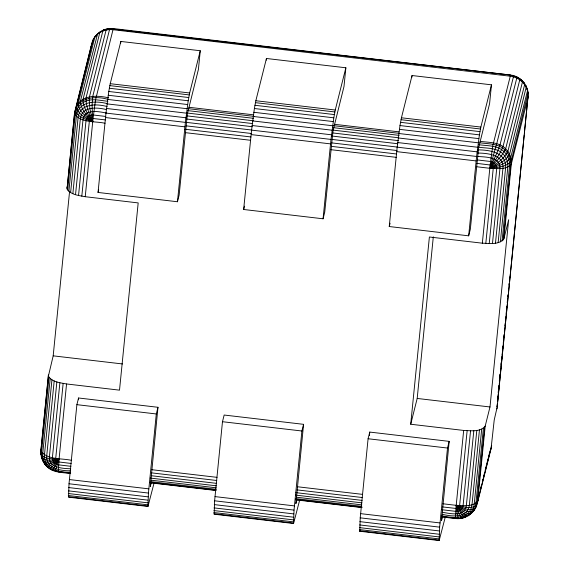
<?xml version="1.0" encoding="UTF-8"?>
<svg xmlns="http://www.w3.org/2000/svg" width="569" height="569" viewBox="0 0 569 569"><rect width="100%" height="100%" fill="white"/><g stroke="black" fill="none" stroke-linecap="round" stroke-linejoin="round"><path stroke-width="0.85" d="M503.864 238.845L508.665 219.719L489.994 406.97L485.193 426.089C480.414 432.348 470.627 430.619 463.664 430.434L410.711 424.239L429.389 236.996L482.334 243.191C489.297 243.368 499.084 245.104 503.864 238.845L511.332 163.943L528.089 97.242C529.497 86.659 521.19 76.097 510.557 75.037L113.459 28.564C104.006 27.376 94.518 33.77 91.901 42.895L74.525 112.818L67.064 188.915C70.705 194.904 78.963 195.501 85.236 196.71L138.182 202.913L119.511 390.156L66.559 383.961C60.293 382.752 52.028 382.155 48.393 376.159L53.187 355.845L69.567 191.561M154.206 482.512L147.961 506.467L68.536 497.171L69.013 483.764L76.879 404.666L78.55 397.994L157.976 407.29L150.287 486.587L151.368 482.498M147.961 506.467L148.431 493.06L156.297 413.962L157.976 407.29M299.806 499.554L293.561 523.508L214.143 514.212L214.613 500.805L222.479 421.707L224.158 415.036L303.576 424.332L295.887 503.629L296.975 499.539M293.561 523.508L294.031 510.101L301.897 431.003L303.576 424.332M445.406 516.595L439.161 540.55L359.743 531.254L360.22 517.847L368.086 438.749L369.758 432.077L449.176 441.373L441.494 520.671L442.575 516.581M439.161 540.55L439.638 527.143L447.504 448.045L449.176 441.373M523.281 82.697L524.227 82.996L524.639 84.66L507.889 151.361C504.148 158.9 496.502 163.616 489.802 168.289L476.566 166.738M497.576 398.869L497.747 397.105M498.181 392.681L498.352 390.917M498.7 387.382L498.878 385.611M499.312 381.194L499.482 379.423M499.831 375.889L500.009 374.125M500.962 364.402L501.133 362.631M499.127 385.853L497.576 401.778L504.283 334.629M499.298 384.082L499.724 379.658M499.902 377.894L500.243 374.352M500.414 372.581L500.848 368.157M501.019 366.393L501.367 362.851M501.538 361.08L501.965 356.663M502.143 354.892L502.484 351.35M502.74 348.697L503.003 346.044M503.259 343.392L503.601 339.849M503.864 337.197L504.12 334.544M504.376 331.891L504.724 328.356M504.98 325.703L505.244 323.043M505.585 319.508L505.841 316.855M506.104 314.202L506.36 311.549M506.702 308.007L506.879 306.236M507.221 302.701L507.477 300.048M507.825 296.506L507.996 294.735M508.43 290.318L508.601 288.547M508.942 285.005L509.12 283.241M509.547 278.817L509.717 277.046M48.379 374.964L40.911 449.866C40.214 456.004 42.504 462.206 46.857 466.544C52.846 472.725 62.042 472.398 69.909 473.408M71.445 460.307C61.729 458.109 47.632 460.165 40.925 451.061L48.393 376.159M67.064 188.915L74.532 114.013C76.495 97.669 94.326 95.485 107.399 99.205M49.005 377.389L41.537 452.284L42.063 458.436L44.773 464.105C49.958 465.044 54.695 461.089 59.091 458.863L66.559 383.961M67.675 190.138L75.151 115.244C75.698 110.052 78.764 105.322 83.159 102.541C90.613 97.69 99.795 100.535 107.911 101.275M50.207 378.613L42.732 453.514C42.17 459.382 45.15 465.214 49.93 468.564L53.543 465.492L59.091 458.863C53.116 458.621 44.901 459.681 40.904 454.297L41.317 451.445M68.877 191.362L76.346 116.467C78.309 100.905 95.549 100.464 107.513 103.707M51.95 379.8L44.482 454.695C43.344 469.055 59.453 472.619 70.613 472.27M70.62 192.55L78.088 117.648C79.809 103.281 96.453 103.636 107.086 106.531M54.19 380.903L46.722 455.805C45.648 468.685 61.153 471.004 70.641 470.783M72.86 193.659L80.336 118.757C81.822 105.862 97.626 107.285 106.652 109.661M56.857 381.906L49.389 456.807C48.593 468.166 63.059 468.443 70.741 468.778M75.528 194.655L83.003 119.76C84.475 108.402 98.814 111.595 106.218 113.003M91.104 47.881L91.275 46.117L74.532 114.013C81.239 123.124 95.336 121.062 105.059 123.26M59.873 382.766L52.405 457.661C52.021 461.246 55.051 464.517 58.557 464.859L70.912 466.31M78.543 195.516L86.011 120.614C86.324 117.05 89.987 114.511 93.444 115.009L105.798 116.453M63.138 383.456L55.67 458.927L56.267 460.541L58.202 461.893L71.146 463.458M81.808 196.205L89.39 120.749L90.293 119.312L92.448 118.437L105.407 119.91M85.236 196.71L93.053 118.459L95.556 99.831L113.003 29.716L113.587 28.891M98.039 192.45L105.976 113.082L108.779 91.481L110.23 83.693L120.841 41.445L200.267 50.741L198.396 69.461L187.421 113.658L179.135 195.075L177.457 201.746L98.039 192.45L98.665 189.946M78.38 399.751L78.55 397.994M120.671 43.144L120.841 41.445M177.457 201.746L185.394 122.378L188.204 100.777L189.655 92.982L200.267 50.741M243.646 209.492L251.576 130.123L254.386 108.523L255.837 100.734L266.448 58.486L345.867 67.782L343.996 86.502L333.029 130.699L324.735 212.116L323.064 218.788L243.646 209.492L244.478 206.156M266.278 60.186L266.448 58.486M323.064 218.788L330.994 139.419L333.804 117.819L335.255 110.023L345.867 67.782M389.246 226.533L397.183 147.165L399.986 125.564L401.437 117.776L412.048 75.528L491.467 84.824L489.603 103.544L478.629 147.741L470.343 229.158L468.664 235.829L389.246 226.533L390.085 223.197M369.409 435.591L369.758 432.077M411.878 77.228L412.048 75.528M410.711 424.239L417.191 398.449L433.308 236.818M468.664 235.829L476.602 156.461L479.411 134.86L480.855 127.065L491.467 84.824M463.664 430.434L455.89 508.487L455.541 518.544C464.994 519.725 474.482 513.338 477.099 504.205L491.061 448.621L494.219 419.993L496.972 407.966M482.334 243.191L490.151 164.939L492.662 146.304L510.557 75.037L109.838 28.72L103.238 30.164L102.825 31.06L86.068 97.761C85.62 106.197 89.489 114.22 92.704 121.816C86.509 119.383 71.836 115.806 76.36 106.552L93.117 39.851L95.407 36.082L96.424 35.47L95.599 36.779M467.135 430.74L459.553 506.197L458.65 507.633L456.494 508.508L442.654 506.936M485.805 243.489L493.28 168.019L492.292 165.956L490.748 165.06L476.914 163.388M470.549 430.833L463.081 505.727C462.775 509.298 459.105 511.83 455.655 511.339L441.537 509.689M489.226 243.582L496.694 168.68C497.078 165.095 494.041 161.831 490.542 161.482L477.306 159.932M473.813 430.705L466.345 505.606C464.752 517.37 449.766 513.473 442.248 512.256M492.484 243.461L499.952 168.559C500.699 156.354 484.688 157.136 476.843 156.383M476.815 430.37L469.347 505.272C467.761 518.594 451.295 516.531 442.149 514.262M495.485 243.119L502.953 168.225C504.013 154.469 486.964 153.111 477.277 153.04M479.468 429.837L472 504.731C470.094 519.995 452.17 518.373 441.238 515.649M498.138 242.586L505.613 167.684C506.744 152.421 489.148 149.782 477.711 149.91M481.694 429.118L474.226 504.013C473.444 513.046 464.155 519.469 455.413 518.217M500.364 241.868L507.833 166.966C508.281 162.122 506.36 157.243 502.932 153.829C496.46 147.279 486.424 148.537 478.138 147.087M483.422 428.229L475.954 503.131C475.399 508.323 472.341 513.053 467.946 515.834C462.576 514.767 459.489 509.227 456.189 505.336L442.952 503.785M502.093 240.986L509.561 166.084C510.044 160.821 507.961 155.536 504.241 151.823C497.541 145.003 487.185 146.048 478.543 144.654M461.694 518.046L458.806 518.658L458.422 518.323L457.22 513.864L456.189 505.336C462 507.555 469.261 511.552 475.321 508.281L477.128 502.114L484.596 427.212M503.273 239.969L510.742 165.067C511.247 159.555 509.063 154.014 505.165 150.124C498.565 143.345 488.394 144.021 479.788 142.791M485.193 426.089L477.725 500.99C476.794 511.247 462.647 506.609 456.189 505.336C457.825 509.611 458.308 515.23 462.028 518.231L465.762 516.937L464.226 517.05L461.928 514.945L456.189 505.336C463.159 505.521 472.939 507.249 477.725 500.99L491.687 445.406M504.461 332.858L508.252 294.863M508.43 293.099L509.397 283.376M509.575 281.605L510.542 271.89M510.72 270.119L513.359 243.61M513.537 241.846L514.504 232.124M514.682 230.36L524.198 134.924M524.376 133.16L528.075 96.047L528.089 97.242M497.007 408.876L528.075 96.047M55.271 471.111L59.091 458.863C53.578 459.46 45.769 462.184 41.473 457.504L41.473 456.409L42.348 458.756M91.431 45.314L93.679 38.82L94.774 38.087M67.057 187.72L67.469 186.056M41.772 446.445L40.925 451.061M528.096 92.811L511.353 160.657C506.766 167.286 497.1 167.343 489.802 168.289L496.765 143.58L513.651 75.962M476.744 503.835L475.883 507.256L473.593 511.026C467.54 513.572 461.239 508.195 456.189 505.336C460.307 508.871 464.66 513.8 470.456 513.928L474.126 510.044M477.178 502.121L477.818 499.561M478.892 495.279L479.539 492.718M480.613 488.444L481.253 485.876M482.327 481.602L482.974 479.034M483.401 477.32L484.696 472.192M485.122 470.485L486.41 465.35M486.844 463.643L488.131 458.507M488.558 456.8L489.845 451.665M490.151 450.904L491.061 448.621M469.197 514.504L467.946 515.834M97.626 33.678L80.371 101.325C80.748 109.582 87.519 115.976 92.704 121.816L92.071 104.995L92.768 96.296L109.525 29.595L110.194 28.45L110.578 28.784M359.743 531.254L360.006 530.884M459.162 518.38L455.541 518.544L441.423 516.894M58.635 471.786L52.064 469.894L52.533 470.072L53.991 468.095L59.091 458.863C54.105 460.449 48.386 463.422 43.159 461.381L42.639 459.539L43.5 460.99M98.544 33.173L101.054 31.274L102.157 31.387M470.535 513.494L471.879 512.484M103.238 30.164L103.899 29.83M101.054 31.274L99.803 32.604L83.046 99.305C83.017 107.669 88.394 115.009 92.704 121.816C86.545 118.196 77.476 114.433 76.36 106.552C82.228 94.589 97.605 95.215 108.601 97.861M516.467 77.028L516.837 76.843L516.78 78.117L500.023 144.818L496.943 153.04L489.802 168.289C496.773 168.474 506.552 170.202 511.332 163.943C511.844 158.346 509.632 152.72 505.67 148.772C499.027 141.937 488.785 142.563 480.108 141.347M105.485 29.837L107.612 29.175L106.972 28.877L106.097 30.05L89.127 98.188L89.859 108.43L92.704 121.816C86.901 117.058 78.878 111.858 78.117 103.771L94.874 37.063C99.091 31.622 106.218 28.934 113.003 29.716L510.101 76.189C519.198 77.171 527.335 84.674 528.11 93.956M49.93 468.564L49.105 468.173L52.533 470.072M110.23 83.693L189.655 92.982M255.837 100.734L335.255 110.023M401.437 117.776L480.855 127.065M109.81 85.613L189.228 94.909M255.41 102.655L334.828 111.951M401.01 119.696L480.435 128.992M109.319 88.238L188.737 97.534M254.919 105.279L334.344 114.575M400.526 122.321L479.944 131.617M108.779 91.481L188.204 100.777M254.386 108.523L333.804 117.819M399.986 125.564L479.411 134.86M108.217 95.251L187.635 104.54M253.817 112.292L333.235 121.581M399.417 129.334L478.842 138.623M188.901 107.264L253.319 114.803M334.508 124.305L398.926 131.844M187.699 108.601L253.881 116.346M333.306 125.642L399.488 133.388M107.633 99.419L187.052 108.715M253.233 116.46L332.652 125.756M398.841 133.502L478.259 142.798M187.336 110.571L253.518 118.316M332.936 127.612L399.118 135.358M186.931 113.003L253.113 120.749M332.538 130.045L398.72 137.79M107.05 103.878L186.476 113.167M252.657 120.92L332.076 130.209M398.257 137.961L477.676 147.25M186.504 115.827L252.686 123.573M332.993 132.975L398.293 140.614M106.495 108.473L185.914 117.769M252.095 125.514L331.521 134.81M397.703 142.556L477.121 151.852M186.07 118.957L252.252 126.702M331.67 135.998L397.852 143.744M186.518 122.399L251.818 130.045M331.236 139.341L397.418 147.087M105.976 113.082L185.394 122.378M251.576 130.123L330.994 139.419M397.183 147.165L476.602 156.461M186.099 125.849L251.398 133.495M331.699 142.89L397.006 150.536M105.507 117.548L184.932 126.844M251.114 134.59L330.532 143.886M396.714 151.631L476.132 160.927M184.825 129.199L251.007 136.951M331.314 146.347L396.614 153.993M185.359 132.655L250.659 140.301M330.959 149.697L396.266 157.343M53.187 355.845L122.477 363.954M417.191 398.449L489.994 406.97M76.879 404.666L156.297 413.962M222.479 421.707L301.897 431.003M368.086 438.749L447.504 448.045M151.752 469.702L217.052 477.348M297.352 486.744L362.652 494.39M151.446 472.853L216.753 480.499M297.054 489.895L362.353 497.541M151.212 475.705L216.512 483.351M295.93 492.647L362.112 500.393M150.159 478.067L216.341 485.819M295.759 495.108L361.941 502.861M150.941 480.179L216.241 487.825M296.541 497.221L361.841 504.867M150.92 481.666L216.22 489.312M295.638 498.6L361.82 506.353M44.318 463.451L46.857 466.544C51.765 466.231 55.349 461.637 59.091 458.863L58.315 471.744L70.67 473.188M150.088 482.484L216.27 490.229M295.688 499.525L361.87 507.271M441.295 516.567L455.741 518.267M150.216 482.811L215.516 490.45M295.816 499.852L361.998 507.598M69.411 479.56L148.829 488.856M215.011 496.602L294.429 505.898M360.618 513.643L440.036 522.939M69.013 483.764L148.431 493.06M214.613 500.805L294.031 510.101M360.22 517.847L439.638 527.143M68.693 487.562L148.111 496.858M214.293 504.603L293.718 513.899M359.9 521.645L439.318 530.941M68.465 490.855L147.883 500.151M214.065 507.897L293.483 517.193M359.672 524.938L439.09 534.234M68.33 493.529L147.748 502.825M213.937 510.571L293.355 519.867M359.537 527.612L438.955 536.908M68.301 495.514L147.72 504.81M213.901 512.555L293.32 521.851M359.508 529.597L438.927 538.893M68.372 496.737L147.791 506.033M213.972 513.779L293.391 523.075M359.572 530.82L439.432 540.18M510.365 75.314C516.012 76.026 521.318 79.041 524.682 83.657M517.121 77.412L518.416 78.166M46.502 466.004L47.803 467.085M40.89 453.152L41.181 454.78M526.375 86.516L509.604 154.27C505.542 161.539 496.979 164.861 489.802 168.289L499.241 154.377L503.024 146.567L519.774 79.859L519.653 78.486L519.07 78.543L522.143 80.556L522.427 82.064L505.67 148.772L501.275 156.062L489.802 168.289C497.178 166.12 506.424 164.363 510.777 157.4L527.527 90.699L525.841 85.727L526.375 86.516M497.406 403.542L497.057 407.084L497.413 403.549"/></g></svg>
